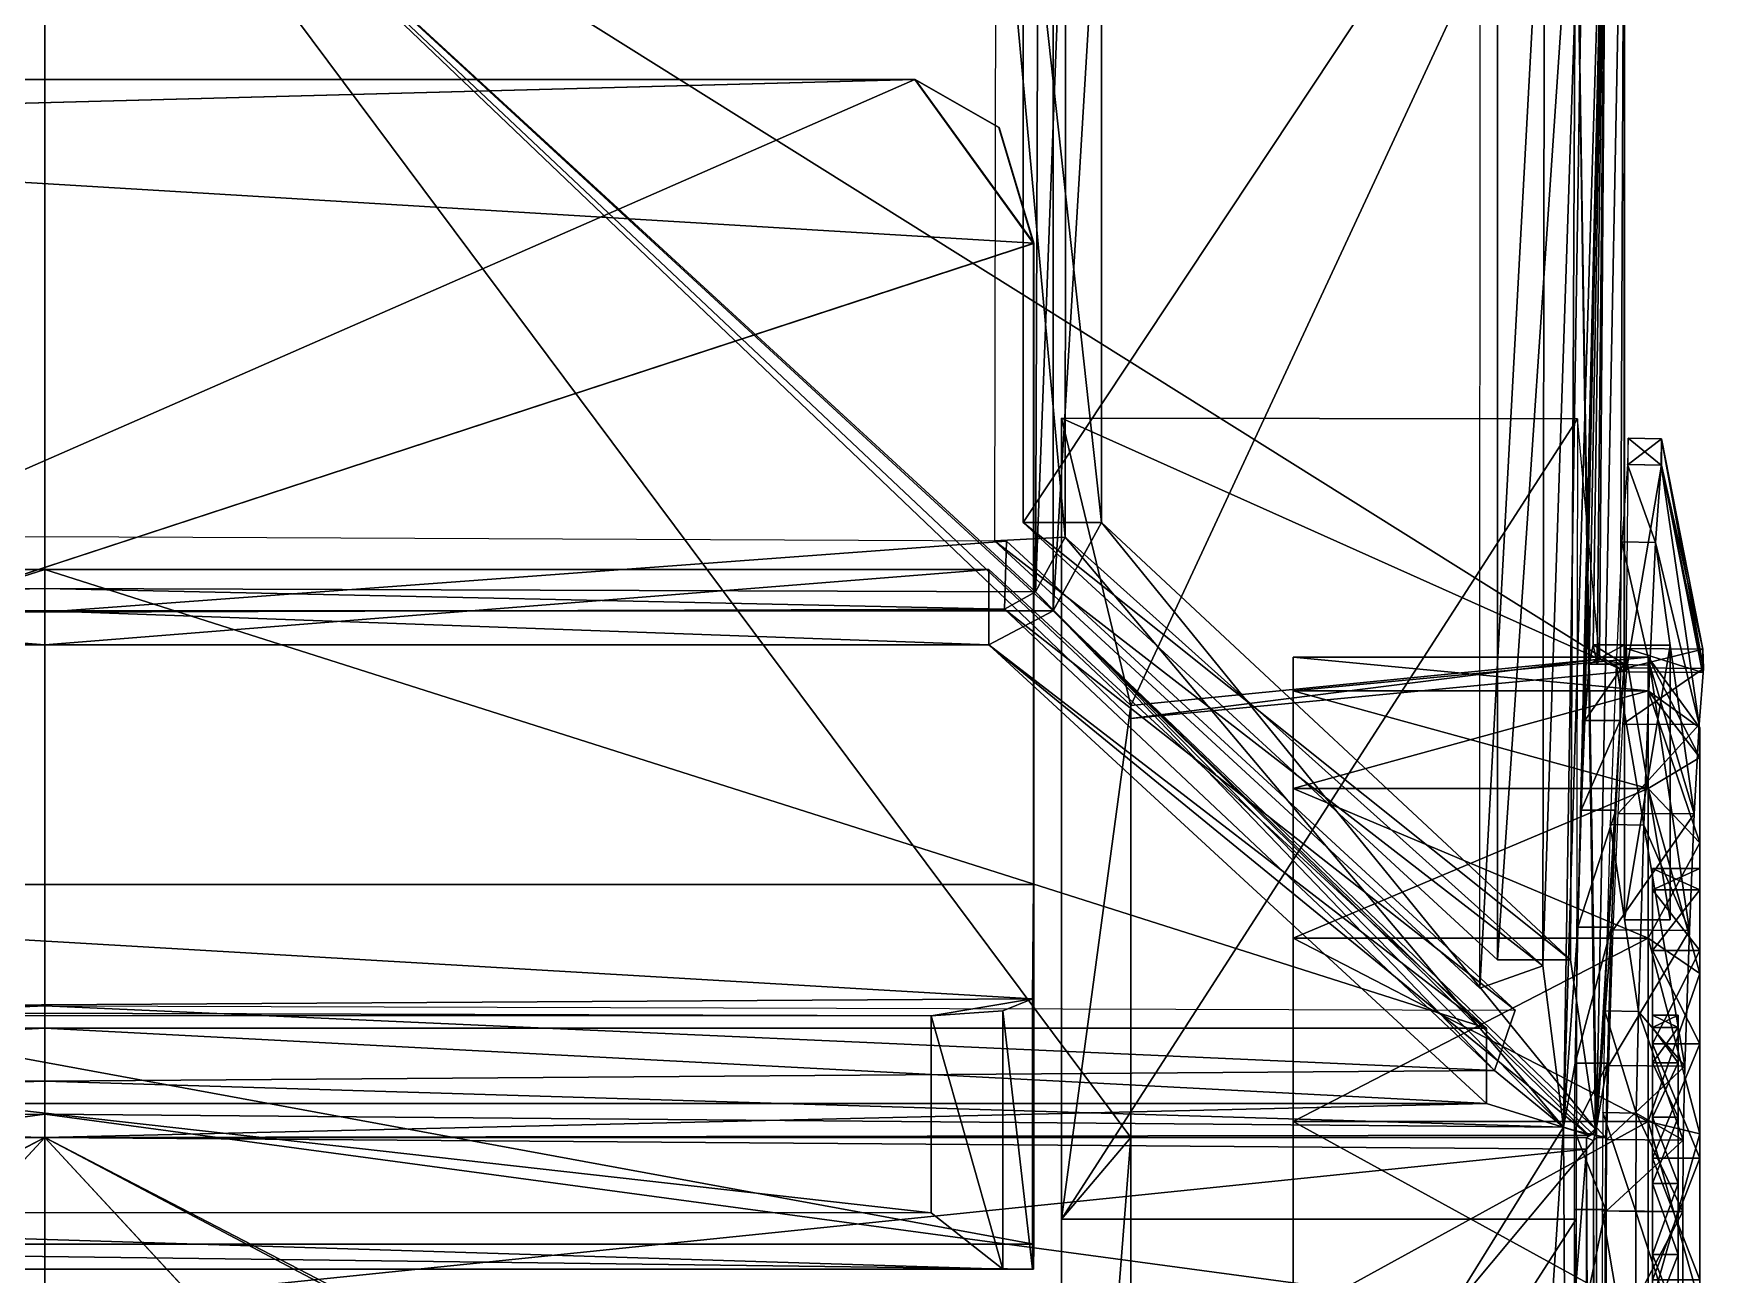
# Model space of a CAD drawing. Extents: x -2.47 to 2.47, y -4.22 to 4.99.
# Drawn here: x -0.014 to 2.1, y -2.016 to -0.445 of the extents above; entities that cross this region are included whole.
import ezdxf

# ---------------------------------------------------------------- set-up
doc = ezdxf.new("R2010")
doc.units = 0

msp = doc.modelspace()

# ---------------------------------------------------------------- linework, layer by layer
for points in [[(-1.3748, -1.3124, 0.4116), (-2, 0, 0.4116), (0, 0, 0.4116)], [(0, 0, 0.4616), (-1.9775, 0.0002, 0.4562), (-1.9682, -1.2436, 0.4495)], [(0, 0, 0.4616), (-1.9682, -1.2436, 0.4495), (-1.3748, -1.296, 0.4511)], [(0, 0, 0.4116), (0, -1.8428, 0.4116), (-1.3748, -1.8428, 0.4116)], [(0, 0, 0.4116), (-1.3748, -1.8428, 0.4116), (-1.3748, -1.3124, 0.4116)], [(-1.3748, -1.8427, 0.4511), (0, -1.8428, 0.4616), (0, 0, 0.4616)], [(-1.3748, -1.296, 0.4511), (-1.3748, -1.8427, 0.4511), (0, 0, 0.4616)], [(-1.2764, -1.1761, 3.7167), (0, -1.1761, 3.7167), (0, 0, 3.7167)], [(-1.2764, -1.1761, 3.7167), (0, 0, 3.7167), (-1.2764, 0, 3.7167)], [(-1.2544, -1.1524, 3.6786), (-1.2585, 0, 3.6701), (0, 0, 3.6667)], [(-1.2544, -1.1524, 3.6786), (0, 0, 3.6667), (0, -1.1479, 3.6755)], [(1.3748, -1.296, 0.4511), (1.9775, 0.0002, 0.4562), (0, 0, 0.4616)], [(0, 0, 3.7167), (0, -1.1761, 3.7167), (0, -1.1479, 3.6755)], [(0, 0, 3.7167), (0, -1.1479, 3.6755), (0, 0, 3.6667)], [(0, -1.8428, 0.4116), (0, 0, 0.4116), (0, 0, 0.4616)], [(0, -1.8428, 0.4116), (0, 0, 0.4616), (0, -1.8428, 0.4616)], [(1.3748, -1.8428, 0.4116), (0, -1.8428, 0.4116), (0, 0, 0.4116)], [(0, 0, 0.4116), (2, 0, 0.4116), (2, -1.253, 0.4116)], [(1.3748, -1.3124, 0.4116), (1.3748, -1.8428, 0.4116), (0, 0, 0.4116)], [(0, 0, 0.4116), (2, -1.253, 0.4116), (1.3748, -1.3124, 0.4116)], [(1.2764, -1.1761, 3.7167), (1.2764, 0, 3.7167), (0, 0, 3.7167)], [(1.2764, -1.1761, 3.7167), (0, 0, 3.7167), (0, -1.1761, 3.7167)], [(0, 0, 0.4616), (0, -1.8428, 0.4616), (1.3748, -1.8427, 0.4511)], [(0, 0, 0.4616), (1.3748, -1.8427, 0.4511), (1.3748, -1.296, 0.4511)], [(1.2544, -1.1524, 3.6786), (0, -1.1479, 3.6755), (0, 0, 3.6667)], [(1.2544, -1.1524, 3.6786), (0, 0, 3.6667), (1.2585, 0, 3.6701)], [(1.2544, -1.1524, 3.6786), (1.2585, 0, 3.6701), (1.2925, -0.1377, 3.5681)], [(1.2764, -1.1761, 3.7167), (1.338, -0.1584, 3.5708), (1.2764, 0, 3.7167)], [(1.3748, -1.296, 0.4511), (1.9682, -1.2373, 0.4495), (1.9775, 0.0002, 0.4562)], [(1.9508, 0.0004, 1.9915), (1.9227, -1.8297, 1.9758), (1.8964, -1.6256, 2.1204)], [(1.9508, 0.0004, 1.9915), (1.8964, -1.6256, 2.1204), (1.8988, -0.1476, 2.1179)], [(1.9227, -1.8297, 1.9758), (1.9508, 0.0004, 1.9915), (1.9775, 0.0002, 0.4562)], [(1.9408, -1.5766, 1.3807), (1.9227, -1.8297, 1.9758), (1.9775, 0.0002, 0.4562)], [(1.9645, -1.8304, 2.0004), (2, 0, 2.0004), (1.9385, -0.1584, 2.1463)], [(1.9775, 0.0002, 0.4562), (1.945, -1.4287, 1.2672), (1.9408, -1.5766, 1.3807)], [(1.9775, 0.0002, 0.4562), (1.9498, -1.3151, 1.1192), (1.945, -1.4287, 1.2672)], [(1.9775, 0.0002, 0.4562), (1.9551, -1.2438, 0.9469), (1.9498, -1.3151, 1.1192)], [(1.9775, 0.0002, 0.4562), (1.9603, -1.2194, 0.762), (1.9551, -1.2438, 0.9469)], [(1.9775, 0.0002, 0.4562), (1.9652, -1.2438, 0.5771), (1.9603, -1.2194, 0.762)], [(2, 0, 0.4116), (2, 0, 2.0004), (1.9645, -1.8304, 2.0004)], [(1.9645, -1.8304, 2.0004), (1.9943, -1.3151, 1.1192), (2, 0, 0.4116)], [(1.9775, 0.0002, 0.4562), (1.9682, -1.2373, 0.4495), (1.9652, -1.2438, 0.5771)], [(1.9943, -1.3151, 1.1192), (1.9996, -1.2438, 0.9469), (2, 0, 0.4116)], [(1.9996, -1.2438, 0.9469), (2, -1.2194, 0.762), (2, 0, 0.4116)], [(2, -1.2438, 0.5771), (2, -1.253, 0.4116), (2, 0, 0.4116)], [(2, -1.2194, 0.762), (2, -1.2438, 0.5771), (2, 0, 0.4116)], [(1.2919, -1.0831, 3.577), (1.2041, -0.1304, 3.5938), (1.2025, -1.0875, 3.5967)], [(1.2919, -1.0831, 3.577), (1.2925, -0.1377, 3.5681), (1.2041, -0.1304, 3.5938)], [(1.2544, -1.1524, 3.6786), (1.2925, -0.1377, 3.5681), (1.2919, -1.0831, 3.577)], [(1.8988, -0.1476, 2.1179), (1.8168, -1.6539, 2.1197), (1.8171, -0.1283, 2.113)], [(1.8988, -0.1476, 2.1179), (1.8964, -1.6256, 2.1204), (1.8168, -1.6539, 2.1197)], [(1.338, -1.0646, 3.5708), (1.2386, -1.0646, 3.5708), (1.2386, -0.1584, 3.5708)], [(1.338, -1.0646, 3.5708), (1.2386, -0.1584, 3.5708), (1.338, -0.1584, 3.5708)], [(1.8392, -0.1584, 2.1463), (1.2386, -0.1584, 3.5708), (1.2386, -1.0646, 3.5708)], [(1.8392, -0.1584, 2.1463), (1.2386, -1.0646, 3.5708), (1.8392, -1.618, 2.1463)], [(1.2764, -1.1761, 3.7167), (1.338, -1.0646, 3.5708), (1.338, -0.1584, 3.5708)], [(1.9385, -0.1584, 2.1463), (1.8392, -0.1584, 2.1463), (1.8392, -1.618, 2.1463)], [(1.9385, -0.1584, 2.1463), (1.8392, -1.618, 2.1463), (1.9315, -1.618, 2.1463)], [(1.9385, -0.1584, 2.1463), (1.9315, -1.618, 2.1463), (1.9631, -1.8325, 2.0071)], [(1.9385, -0.1584, 2.1463), (1.9631, -1.8325, 2.0071), (1.9645, -1.8304, 2.0004)], [(-1.2255, -1.5226, 0.9212), (1.2516, -0.7111, 0.9014), (1.1016, -0.5038, 0.8946)], [(1.1016, -0.5038, 0.8946), (-1.1816, -0.5645, 0.8916), (-1.2255, -1.5226, 0.9212)], [(1.1016, -0.5038, 0.8946), (-1.0756, -0.5038, 0.89), (-1.1816, -0.5645, 0.8916)], [(-1.1812, -0.5645, 0.5267), (-1.0752, -0.5038, 0.527), (1.102, -0.5038, 0.5316)], [(-1.1812, -0.5645, 0.5267), (1.102, -0.5038, 0.5316), (1.252, -0.711, 0.5319)], [(1.102, -0.5038, 0.5316), (-1.0752, -0.5038, 0.527), (-1.0756, -0.5038, 0.89)], [(1.102, -0.5038, 0.5316), (-1.0756, -0.5038, 0.89), (1.1016, -0.5038, 0.8946)], [(1.2516, -0.7111, 0.9014), (1.2077, -0.5645, 0.8967), (1.1016, -0.5038, 0.8946)], [(1.102, -0.5038, 0.5316), (1.1016, -0.5038, 0.8946), (1.2077, -0.5645, 0.8967)], [(1.102, -0.5038, 0.5316), (1.2081, -0.5645, 0.5318), (1.252, -0.711, 0.5319)], [(1.102, -0.5038, 0.5316), (1.2077, -0.5645, 0.8967), (1.2081, -0.5645, 0.5318)], [(1.252, -0.711, 0.5319), (-1.2251, -1.5226, 0.5266), (-1.1812, -0.5645, 0.5267)], [(1.2081, -0.5645, 0.5318), (1.2077, -0.5645, 0.8967), (1.2516, -0.7111, 0.9014)], [(1.2081, -0.5645, 0.5318), (1.2516, -0.7111, 0.9014), (1.252, -0.711, 0.5319)], [(-1.2255, -1.5226, 0.9212), (1.2516, -1.5227, 0.9266), (1.2516, -0.7111, 0.9014)], [(1.252, -0.711, 0.5319), (1.252, -1.5227, 0.5319), (-1.2251, -1.5226, 0.5266)], [(1.252, -1.5227, 0.5319), (1.252, -0.711, 0.5319), (1.2516, -0.7111, 0.9014)], [(1.252, -1.5227, 0.5319), (1.2516, -0.7111, 0.9014), (1.2516, -1.5227, 0.9266)], [(1.3748, -1.296, 0.4511), (1.2871, -0.9322, 1.5062), (1.2871, -1.9462, 1.5025)], [(1.9682, -1.2373, 0.4495), (1.9403, -0.9332, 1.5036), (1.2871, -0.9322, 1.5062)], [(1.9682, -1.2373, 0.4495), (1.2871, -0.9322, 1.5062), (1.3748, -1.296, 0.4511)], [(1.9403, -0.9332, 1.5036), (1.2871, -1.9462, 1.5025), (1.2871, -0.9322, 1.5062)], [(1.9403, -0.9332, 1.5036), (1.9389, -1.9461, 1.4995), (1.2871, -1.9462, 1.5025)], [(2.0044, -0.9579, 0.7499), (2.0038, -0.9912, 0.9997), (2.0463, -0.992, 1.0018)], [(2.0044, -0.9579, 0.7499), (2.0463, -0.992, 1.0018), (2.0469, -0.9587, 0.7519)], [(2.0044, -0.9912, 0.4178), (2.0044, -0.9579, 0.7499), (2.0469, -0.9587, 0.7519)], [(2.0044, -0.9912, 0.4178), (2.0469, -0.9587, 0.7519), (2.0469, -0.992, 0.4178)], [(2.1001, -1.2492, 0.9337), (2.0469, -0.9587, 0.7519), (2.0463, -0.992, 1.0018)], [(2.1001, -1.2492, 0.9337), (2.0992, -1.2249, 0.7519), (2.0469, -0.9587, 0.7519)], [(2.0992, -1.2249, 0.7519), (2.0469, -0.992, 0.4178), (2.0469, -0.9587, 0.7519)], [(2.0038, -0.9912, 0.9997), (1.9967, -1.0889, 1.2325), (2.0392, -1.0897, 1.2345)], [(2.002, -1.2536, 0.4178), (2.0044, -0.9912, 0.4178), (2.0469, -0.992, 0.4178)], [(2.002, -1.2536, 0.4178), (2.0469, -0.992, 0.4178), (2.0986, -1.2544, 0.4178)], [(2.0038, -0.9912, 0.9997), (2.0392, -1.0897, 1.2345), (2.0463, -0.992, 1.0018)], [(2.0944, -1.3203, 1.1032), (2.0463, -0.992, 1.0018), (2.0392, -1.0897, 1.2345)], [(2.0944, -1.3203, 1.1032), (2.1001, -1.2492, 0.9337), (2.0463, -0.992, 1.0018)], [(2.0992, -1.2249, 0.7519), (2.0986, -1.2544, 0.4178), (2.0469, -0.992, 0.4178)], [(1.9315, -1.618, 2.1463), (1.8392, -1.618, 2.1463), (1.2386, -1.0646, 3.5708)], [(1.9315, -1.618, 2.1463), (1.2386, -1.0646, 3.5708), (1.338, -1.0646, 3.5708)], [(1.9631, -1.8325, 2.0071), (1.338, -1.0646, 3.5708), (1.2764, -1.1761, 3.7167)], [(1.9631, -1.8325, 2.0071), (1.9315, -1.618, 2.1463), (1.338, -1.0646, 3.5708)], [(0, -1.1779, 3.6339), (0, -1.0827, 3.6335), (-1.2177, -1.088, 3.6319)], [(0, -1.1779, 3.6339), (-1.2177, -1.088, 3.6319), (-1.2149, -1.174, 3.614)], [(0, -1.2193, 3.6057), (0, -1.124, 3.6053), (0, -1.0827, 3.6335)], [(0, -1.2193, 3.6057), (0, -1.0827, 3.6335), (0, -1.1779, 3.6339)], [(0, -1.1779, 3.6339), (1.2177, -1.088, 3.6319), (0, -1.0827, 3.6335)], [(0, -1.1779, 3.6339), (1.2149, -1.174, 3.614), (1.2177, -1.088, 3.6319)], [(1.8964, -1.6256, 2.1204), (1.2919, -1.0831, 3.577), (1.2025, -1.0875, 3.5967)], [(1.8964, -1.6256, 2.1204), (1.2025, -1.0875, 3.5967), (1.8168, -1.6539, 2.1197)], [(1.2149, -1.174, 3.614), (1.8614, -1.6816, 2.0851), (1.2177, -1.088, 3.6319)], [(1.9227, -1.8297, 1.9758), (1.2544, -1.1524, 3.6786), (1.2919, -1.0831, 3.577)], [(1.9227, -1.8297, 1.9758), (1.2919, -1.0831, 3.577), (1.8964, -1.6256, 2.1204)], [(1.9967, -1.0889, 1.2325), (1.9892, -1.2443, 1.4324), (2.0318, -1.2451, 1.4344)], [(1.9967, -1.0889, 1.2325), (2.0318, -1.2451, 1.4344), (2.0392, -1.0897, 1.2345)], [(2.0883, -1.4334, 1.2487), (2.0392, -1.0897, 1.2345), (2.0318, -1.2451, 1.4344)], [(2.0883, -1.4334, 1.2487), (2.0944, -1.3203, 1.1032), (2.0392, -1.0897, 1.2345)], [(-1.8252, -1.7045, 2.111), (0, -1.7045, 2.111), (0, -1.124, 3.6053)], [(-1.8252, -1.7045, 2.111), (0, -1.124, 3.6053), (-1.1953, -1.124, 3.6053)], [(0, -1.2193, 3.6057), (-1.1953, -1.2193, 3.6057), (-1.1953, -1.124, 3.6053)], [(0, -1.2193, 3.6057), (-1.1953, -1.124, 3.6053), (0, -1.124, 3.6053)], [(0, -1.2193, 3.6057), (0, -1.124, 3.6053), (1.1953, -1.124, 3.6053)], [(0, -1.2193, 3.6057), (1.1953, -1.124, 3.6053), (1.1953, -1.2193, 3.6057)], [(1.8252, -1.7045, 2.111), (1.1953, -1.124, 3.6053), (0, -1.124, 3.6053)], [(1.8252, -1.7045, 2.111), (0, -1.124, 3.6053), (0, -1.7045, 2.111)], [(1.1953, -1.2193, 3.6057), (1.1953, -1.124, 3.6053), (1.8252, -1.7045, 2.111)], [(-1.2149, -1.174, 3.614), (-1.2544, -1.1524, 3.6786), (0, -1.1479, 3.6755)], [(-1.2149, -1.174, 3.614), (0, -1.1479, 3.6755), (0, -1.1779, 3.6339)], [(0, -1.1761, 3.7167), (0, -1.1779, 3.6339), (0, -1.1479, 3.6755)], [(1.2149, -1.174, 3.614), (0, -1.1779, 3.6339), (0, -1.1479, 3.6755)], [(1.2149, -1.174, 3.614), (0, -1.1479, 3.6755), (1.2544, -1.1524, 3.6786)], [(1.8352, -1.7581, 2.0856), (1.2149, -1.174, 3.614), (1.2544, -1.1524, 3.6786)], [(1.8352, -1.7581, 2.0856), (1.2544, -1.1524, 3.6786), (1.9227, -1.8297, 1.9758)], [(-1.1953, -1.2193, 3.6057), (0, -1.1761, 3.7167), (-1.2764, -1.1761, 3.7167)], [(-1.1953, -1.2193, 3.6057), (0, -1.2193, 3.6057), (0, -1.1761, 3.7167)], [(0, -1.1761, 3.7167), (0, -1.2193, 3.6057), (0, -1.1779, 3.6339)], [(1.1953, -1.2193, 3.6057), (1.2764, -1.1761, 3.7167), (0, -1.1761, 3.7167)], [(1.1953, -1.2193, 3.6057), (0, -1.1761, 3.7167), (0, -1.2193, 3.6057)], [(1.9548, -1.8399, 2.0079), (1.2764, -1.1761, 3.7167), (1.1953, -1.2193, 3.6057)], [(1.2149, -1.174, 3.614), (1.8352, -1.7581, 2.0856), (1.8614, -1.6816, 2.0851)], [(1.2764, -1.1761, 3.7167), (1.9599, -1.8386, 2.0112), (1.9631, -1.8325, 2.0071)], [(1.9548, -1.8399, 2.0079), (1.9599, -1.8386, 2.0112), (1.2764, -1.1761, 3.7167)], [(1.1953, -1.2193, 3.6057), (1.8252, -1.7045, 2.111), (1.8252, -1.7997, 2.1114)], [(1.1953, -1.2193, 3.6057), (1.8252, -1.7997, 2.1114), (1.9548, -1.8399, 2.0079)], [(1.9551, -1.2438, 0.9469), (1.9603, -1.2194, 0.762), (2, -1.2194, 0.762)], [(1.9551, -1.2438, 0.9469), (2, -1.2194, 0.762), (1.9996, -1.2438, 0.9469)], [(1.9603, -1.2194, 0.762), (1.9652, -1.2438, 0.5771), (2, -1.2438, 0.5771)], [(1.9603, -1.2194, 0.762), (2, -1.2438, 0.5771), (2, -1.2194, 0.762)], [(2, -1.2197, 1.8455), (2, -1.2197, 1.7103), (2, -1.5672, 1.7103)], [(2, -1.2197, 1.8455), (2, -1.5672, 1.7103), (2, -1.5672, 1.8455)], [(2, -1.5672, 1.8455), (2.0579, -1.5672, 1.8455), (2.0579, -1.2197, 1.8455)], [(2, -1.5672, 1.8455), (2.0579, -1.2197, 1.8455), (2, -1.2197, 1.8455)], [(2, -1.2197, 1.8455), (2.0579, -1.2197, 1.8455), (2.0579, -1.2197, 1.7103)], [(2, -1.2197, 1.8455), (2.0579, -1.2197, 1.7103), (2, -1.2197, 1.7103)], [(2, -1.2197, 1.7103), (2.0579, -1.2197, 1.7103), (2.0579, -1.5672, 1.7103)], [(2, -1.2197, 1.7103), (2.0579, -1.5672, 1.7103), (2, -1.5672, 1.7103)], [(2.0026, -1.2241, 0.7499), (2.002, -1.2536, 0.4178), (2.0986, -1.2544, 0.4178)], [(2.0035, -1.2484, 0.9317), (2.0026, -1.2241, 0.7499), (2.0992, -1.2249, 0.7519)], [(2.0026, -1.2241, 0.7499), (2.0986, -1.2544, 0.4178), (2.0992, -1.2249, 0.7519)], [(2.0035, -1.2484, 0.9317), (2.0992, -1.2249, 0.7519), (2.1001, -1.2492, 0.9337)], [(2.0579, -1.2197, 1.8455), (2.0579, -1.5672, 1.8455), (2.0579, -1.5672, 1.7103)], [(2.0579, -1.2197, 1.8455), (2.0579, -1.5672, 1.7103), (2.0579, -1.2197, 1.7103)], [(1.9682, -1.2373, 0.4495), (1.3748, -1.296, 0.4511), (1.3748, -1.3124, 0.4116)], [(1.9682, -1.2373, 0.4495), (1.3748, -1.3124, 0.4116), (2, -1.253, 0.4116)], [(1.5803, -1.2776, 0.9355), (1.5803, -1.2347, 0.6922), (1.5803, -1.2776, 0.4489)], [(1.5803, -1.2776, 0.9355), (2.0298, -1.2776, 0.9355), (2.0298, -1.2347, 0.6922)], [(1.5803, -1.2776, 0.9355), (2.0298, -1.2347, 0.6922), (1.5803, -1.2347, 0.6922)], [(1.5803, -1.2347, 0.6922), (2.0298, -1.2347, 0.6922), (2.0298, -1.2776, 0.4489)], [(1.5803, -1.2347, 0.6922), (2.0298, -1.2776, 0.4489), (1.5803, -1.2776, 0.4489)], [(1.9498, -1.3151, 1.1192), (1.9551, -1.2438, 0.9469), (1.9996, -1.2438, 0.9469)], [(1.9498, -1.3151, 1.1192), (1.9996, -1.2438, 0.9469), (1.9943, -1.3151, 1.1192)], [(2, -1.2438, 0.5771), (1.9652, -1.2438, 0.5771), (1.9682, -1.2373, 0.4495)], [(2, -1.253, 0.4116), (2, -1.2438, 0.5771), (1.9682, -1.2373, 0.4495)], [(1.9892, -1.2443, 1.4324), (1.9819, -1.4468, 1.5858), (2.0244, -1.4476, 1.5878)], [(1.9892, -1.2443, 1.4324), (2.0244, -1.4476, 1.5878), (2.0318, -1.2451, 1.4344)], [(2.0822, -1.5808, 1.3603), (2.0318, -1.2451, 1.4344), (2.0244, -1.4476, 1.5878)], [(2.0298, -1.2776, 0.9355), (2.0953, -1.3244, 0.6922), (2.0298, -1.2347, 0.6922)], [(2.0298, -1.2347, 0.6922), (2.0953, -1.3244, 0.6922), (2.0953, -1.3619, 0.4796)], [(2.0298, -1.2347, 0.6922), (2.0953, -1.3619, 0.4796), (2.0298, -1.2776, 0.4489)], [(2.0822, -1.5808, 1.3603), (2.0883, -1.4334, 1.2487), (2.0318, -1.2451, 1.4344)], [(1.9978, -1.3195, 1.1011), (2.0035, -1.2484, 0.9317), (2.1001, -1.2492, 0.9337)], [(1.9978, -1.3195, 1.1011), (2.1001, -1.2492, 0.9337), (2.0944, -1.3203, 1.1032)], [(1.5803, -1.5904, 1.3083), (1.5803, -1.4011, 1.1495), (1.5803, -1.2776, 0.9355)], [(1.5803, -1.2776, 0.4489), (1.5803, -1.4011, 0.235), (1.5803, -1.5904, 0.0762)], [(1.5803, -2.0695, 1.3927), (1.5803, -1.5904, 1.3083), (1.5803, -1.2776, 0.9355)], [(1.5803, -1.2776, 0.9355), (1.5803, -1.2776, 0.4489), (1.5803, -1.5904, 0.0762)], [(1.5803, -2.0695, 1.3927), (1.5803, -1.2776, 0.9355), (1.5803, -1.5904, 0.0762)], [(1.5803, -1.4011, 1.1495), (2.0298, -1.4011, 1.1495), (2.0298, -1.2776, 0.9355)], [(1.5803, -1.4011, 1.1495), (2.0298, -1.2776, 0.9355), (1.5803, -1.2776, 0.9355)], [(1.5803, -1.2776, 0.4489), (2.0298, -1.2776, 0.4489), (2.0298, -1.4011, 0.235)], [(1.5803, -1.2776, 0.4489), (2.0298, -1.4011, 0.235), (1.5803, -1.4011, 0.235)], [(2.0298, -1.2776, 0.4489), (2.0953, -1.3619, 0.4796), (2.0953, -1.4698, 0.2926)], [(2.0298, -1.2776, 0.4489), (2.0953, -1.4698, 0.2926), (2.0298, -1.4011, 0.235)], [(2.0298, -1.4011, 1.1495), (2.0953, -1.3619, 0.9048), (2.0298, -1.2776, 0.9355)], [(2.0298, -1.2776, 0.9355), (2.0953, -1.3619, 0.9048), (2.0953, -1.3244, 0.6922)], [(1.3748, -1.296, 0.4511), (1.2871, -1.9462, 1.5025), (1.3748, -1.8427, 0.4511)], [(1.3748, -1.3124, 0.4116), (1.3748, -1.296, 0.4511), (1.3748, -1.8427, 0.4511)], [(1.3748, -1.8428, 0.4116), (1.3748, -1.3124, 0.4116), (1.3748, -1.8427, 0.4511)], [(1.945, -1.4287, 1.2672), (1.9498, -1.3151, 1.1192), (1.9943, -1.3151, 1.1192)], [(1.945, -1.4287, 1.2672), (1.9943, -1.3151, 1.1192), (1.9888, -1.4287, 1.2672)], [(1.9645, -1.8304, 2.0004), (1.9888, -1.4287, 1.2672), (1.9943, -1.3151, 1.1192)], [(1.9917, -1.4326, 1.2466), (1.9978, -1.3195, 1.1011), (2.0944, -1.3203, 1.1032)], [(1.9917, -1.4326, 1.2466), (2.0944, -1.3203, 1.1032), (2.0883, -1.4334, 1.2487)], [(2.0953, -1.3619, 0.9048), (2.0953, -1.5026, 0.6922), (2.0953, -1.3244, 0.6922)], [(2.0953, -1.3244, 0.6922), (2.0953, -1.5026, 0.6922), (2.0953, -1.5293, 0.5406)], [(2.0953, -1.3244, 0.6922), (2.0953, -1.5293, 0.5406), (2.0953, -1.3619, 0.4796)], [(2.0298, -1.4011, 1.1495), (2.0953, -1.4698, 1.0918), (2.0953, -1.3619, 0.9048)], [(2.0953, -1.4698, 1.0918), (2.0953, -1.5293, 0.8439), (2.0953, -1.3619, 0.9048)], [(2.0953, -1.3619, 0.9048), (2.0953, -1.5293, 0.8439), (2.0953, -1.5026, 0.6922)], [(2.0953, -1.3619, 0.4796), (2.0953, -1.5293, 0.5406), (2.0953, -1.6063, 0.4072)], [(2.0953, -1.3619, 0.4796), (2.0953, -1.6063, 0.4072), (2.0953, -1.4698, 0.2926)], [(1.5803, -1.5904, 1.3083), (2.0298, -1.5904, 1.3083), (2.0298, -1.4011, 1.1495)], [(1.5803, -1.5904, 1.3083), (2.0298, -1.4011, 1.1495), (1.5803, -1.4011, 1.1495)], [(1.5803, -1.4011, 0.235), (2.0298, -1.4011, 0.235), (2.0298, -1.5904, 0.0762)], [(1.5803, -1.4011, 0.235), (2.0298, -1.5904, 0.0762), (1.5803, -1.5904, 0.0762)], [(2.0298, -1.4011, 0.235), (2.0953, -1.4698, 0.2926), (2.0953, -1.6352, 0.1539)], [(2.0298, -1.4011, 0.235), (2.0953, -1.6352, 0.1539), (2.0298, -1.5904, 0.0762)], [(2.0298, -1.5904, 1.3083), (2.0953, -1.4698, 1.0918), (2.0298, -1.4011, 1.1495)], [(1.9408, -1.5766, 1.3807), (1.945, -1.4287, 1.2672), (1.9888, -1.4287, 1.2672)], [(1.9408, -1.5766, 1.3807), (1.9888, -1.4287, 1.2672), (1.9834, -1.5766, 1.3807)], [(1.9645, -1.8304, 2.0004), (1.9834, -1.5766, 1.3807), (1.9888, -1.4287, 1.2672)], [(1.9856, -1.58, 1.3582), (1.9917, -1.4326, 1.2466), (2.0883, -1.4334, 1.2487)], [(1.9856, -1.58, 1.3582), (2.0883, -1.4334, 1.2487), (2.0822, -1.5808, 1.3603)], [(1.9819, -1.4468, 1.5858), (1.9752, -1.6826, 1.6822), (2.0177, -1.6834, 1.6843)], [(1.9819, -1.4468, 1.5858), (2.0177, -1.6834, 1.6843), (2.0244, -1.4476, 1.5878)], [(2.0765, -1.7524, 1.4304), (2.0244, -1.4476, 1.5878), (2.0177, -1.6834, 1.6843)], [(2.0765, -1.7524, 1.4304), (2.0822, -1.5808, 1.3603), (2.0244, -1.4476, 1.5878)], [(2.0298, -1.5904, 1.3083), (2.0953, -1.6352, 1.2306), (2.0953, -1.4698, 1.0918)], [(2.0953, -1.6352, 1.2306), (2.0953, -1.6063, 0.9773), (2.0953, -1.4698, 1.0918)], [(2.0953, -1.4698, 1.0918), (2.0953, -1.6063, 0.9773), (2.0953, -1.5293, 0.8439)], [(2.0953, -1.4698, 0.2926), (2.0953, -1.6063, 0.4072), (2.0953, -1.7243, 0.3082)], [(2.0953, -1.4698, 0.2926), (2.0953, -1.7243, 0.3082), (2.0953, -1.6352, 0.1539)], [(2.0953, -1.5293, 0.8439), (2.0352, -1.5293, 0.8439), (2.0352, -1.5026, 0.6922)], [(2.0953, -1.5293, 0.8439), (2.0352, -1.5026, 0.6922), (2.0953, -1.5026, 0.6922)], [(2.0953, -1.5026, 0.6922), (2.0352, -1.5026, 0.6922), (2.0352, -1.5293, 0.5406)], [(2.0953, -1.5026, 0.6922), (2.0352, -1.5293, 0.5406), (2.0953, -1.5293, 0.5406)], [(2.0352, -1.5293, 0.8439), (2.0352, -1.6881, 0.6922), (2.0352, -1.5026, 0.6922)], [(2.0352, -1.5026, 0.6922), (2.0352, -1.6881, 0.6922), (2.0352, -1.7037, 0.604)], [(2.0352, -1.5026, 0.6922), (2.0352, -1.7037, 0.604), (2.0352, -1.5293, 0.5406)], [(1.2506, -1.6672, 1.8239), (1.2516, -1.5227, 0.9266), (-1.2255, -1.5226, 0.9212)], [(1.2506, -1.6672, 1.8239), (-1.2255, -1.5226, 0.9212), (-1.1891, -1.6823, 1.9439)], [(1.252, -1.978, 0.5319), (-1.225, -1.9779, 0.5266), (-1.2251, -1.5226, 0.5266)], [(1.252, -1.978, 0.5319), (-1.2251, -1.5226, 0.5266), (1.252, -1.5227, 0.5319)], [(1.2516, -2.0097, 0.8957), (1.2516, -1.5227, 0.9266), (1.2506, -1.6672, 1.8239)], [(1.252, -1.978, 0.5319), (1.252, -1.5227, 0.5319), (1.2516, -1.5227, 0.9266)], [(1.252, -1.978, 0.5319), (1.2516, -1.5227, 0.9266), (1.2516, -2.0097, 0.8957)], [(2.0953, -1.6063, 0.9773), (2.0352, -1.6063, 0.9773), (2.0352, -1.5293, 0.8439)], [(2.0953, -1.6063, 0.9773), (2.0352, -1.5293, 0.8439), (2.0953, -1.5293, 0.8439)], [(2.0953, -1.5293, 0.5406), (2.0352, -1.5293, 0.5406), (2.0352, -1.6063, 0.4072)], [(2.0953, -1.5293, 0.5406), (2.0352, -1.6063, 0.4072), (2.0953, -1.6063, 0.4072)], [(2.0352, -1.6063, 0.9773), (2.0352, -1.7037, 0.7804), (2.0352, -1.5293, 0.8439)], [(2.0352, -1.5293, 0.8439), (2.0352, -1.7037, 0.7804), (2.0352, -1.6881, 0.6922)], [(2.0352, -1.5293, 0.5406), (2.0352, -1.7037, 0.604), (2.0352, -1.7484, 0.5264)], [(2.0352, -1.5293, 0.5406), (2.0352, -1.7484, 0.5264), (2.0352, -1.6063, 0.4072)], [(1.9408, -1.5766, 1.3807), (1.9376, -1.7489, 1.4521), (1.9227, -1.8297, 1.9758)], [(1.9376, -1.7489, 1.4521), (1.9408, -1.5766, 1.3807), (1.9834, -1.5766, 1.3807)], [(1.9376, -1.7489, 1.4521), (1.9834, -1.5766, 1.3807), (1.9784, -1.7489, 1.4521)], [(1.9645, -1.8304, 2.0004), (1.9784, -1.7489, 1.4521), (1.9834, -1.5766, 1.3807)], [(1.9799, -1.7516, 1.4284), (1.9856, -1.58, 1.3582), (2.0822, -1.5808, 1.3603)], [(1.9799, -1.7516, 1.4284), (2.0822, -1.5808, 1.3603), (2.0765, -1.7524, 1.4304)], [(2, -1.5672, 1.7103), (2.0579, -1.5672, 1.7103), (2.0579, -1.5672, 1.8455)], [(2, -1.5672, 1.7103), (2.0579, -1.5672, 1.8455), (2, -1.5672, 1.8455)], [(1.5803, -2.0695, 1.3927), (1.5803, -1.8225, 1.3927), (1.5803, -1.5904, 1.3083)], [(1.5803, -1.5904, 0.0762), (1.5803, -1.8225, -0.0083), (1.5803, -2.0695, -0.0083)], [(1.5803, -1.5904, 0.0762), (1.5803, -2.0695, -0.0083), (1.5803, -2.4909, 0.235)], [(1.5803, -2.0695, 1.3927), (1.5803, -1.5904, 0.0762), (1.5803, -2.4909, 0.235)], [(1.5803, -1.5904, 0.0762), (2.0298, -1.5904, 0.0762), (2.0298, -1.8225, -0.0083)], [(1.5803, -1.5904, 0.0762), (2.0298, -1.8225, -0.0083), (1.5803, -1.8225, -0.0083)], [(1.5803, -1.8225, 1.3927), (2.0298, -1.8225, 1.3927), (2.0298, -1.5904, 1.3083)], [(1.5803, -1.8225, 1.3927), (2.0298, -1.5904, 1.3083), (1.5803, -1.5904, 1.3083)], [(2.0298, -1.5904, 0.0762), (2.0953, -1.6352, 0.1539), (2.0953, -1.8381, 0.08)], [(2.0298, -1.5904, 0.0762), (2.0953, -1.8381, 0.08), (2.0298, -1.8225, -0.0083)], [(2.0298, -1.8225, 1.3927), (2.0953, -1.6352, 1.2306), (2.0298, -1.5904, 1.3083)], [(2.0953, -1.7243, 1.0763), (2.0352, -1.7243, 1.0763), (2.0352, -1.6063, 0.9773)], [(2.0953, -1.7243, 1.0763), (2.0352, -1.6063, 0.9773), (2.0953, -1.6063, 0.9773)], [(2.0953, -1.6063, 0.4072), (2.0352, -1.6063, 0.4072), (2.0352, -1.7243, 0.3082)], [(2.0953, -1.6063, 0.4072), (2.0352, -1.7243, 0.3082), (2.0953, -1.7243, 0.3082)], [(2.0352, -1.7243, 1.0763), (2.0352, -1.7484, 0.858), (2.0352, -1.6063, 0.9773)], [(2.0352, -1.6063, 0.9773), (2.0352, -1.7484, 0.858), (2.0352, -1.7037, 0.7804)], [(2.0352, -1.6063, 0.4072), (2.0352, -1.7484, 0.5264), (2.0352, -1.8171, 0.4689)], [(2.0352, -1.6063, 0.4072), (2.0352, -1.8171, 0.4689), (2.0352, -1.7243, 0.3082)], [(2.0953, -1.6352, 1.2306), (2.0953, -1.7243, 1.0763), (2.0953, -1.6063, 0.9773)], [(2.0298, -1.8225, 1.3927), (2.0953, -1.8381, 1.3044), (2.0953, -1.6352, 1.2306)], [(2.0953, -1.8381, 1.3044), (2.0953, -1.7243, 1.0763), (2.0953, -1.6352, 1.2306)], [(2.0953, -1.6352, 0.1539), (2.0953, -1.7243, 0.3082), (2.0953, -1.869, 0.2555)], [(2.0953, -1.6352, 0.1539), (2.0953, -1.869, 0.2555), (2.0953, -1.8381, 0.08)], [(-1.1891, -1.6823, 1.9439), (1.1223, -1.6887, 2.0007), (1.2506, -1.6672, 1.8239)], [(1.1223, -1.6887, 2.0007), (1.2129, -1.6824, 1.949), (1.2506, -1.6672, 1.8239)], [(1.2506, -2.0097, 1.8239), (1.2506, -1.6672, 1.8239), (1.2129, -1.6824, 1.949)], [(1.2516, -2.0097, 0.8957), (1.2506, -1.6672, 1.8239), (1.2506, -2.0097, 1.8239)], [(-1.8352, -1.7581, 2.0856), (-1.8614, -1.6816, 2.0851), (0, -1.6763, 2.0697)], [(-1.8352, -1.7581, 2.0856), (0, -1.6763, 2.0697), (0, -1.7716, 2.0701)], [(-1.1891, -1.6823, 1.9439), (-1.0986, -1.6886, 1.9959), (1.1223, -1.6887, 2.0007)], [(1.1223, -1.9382, 1.8807), (1.1223, -1.6887, 2.0007), (-1.0986, -1.6886, 1.9959)], [(1.1223, -1.9382, 1.8807), (-1.0986, -1.6886, 1.9959), (-1.0986, -1.938, 1.876)], [(0, -1.7045, 2.111), (0, -1.7716, 2.0701), (0, -1.6763, 2.0697)], [(1.8352, -1.7581, 2.0856), (0, -1.7716, 2.0701), (0, -1.6763, 2.0697)], [(1.8352, -1.7581, 2.0856), (0, -1.6763, 2.0697), (1.8614, -1.6816, 2.0851)], [(1.2129, -2.0097, 1.813), (1.2129, -1.6824, 1.949), (1.1223, -1.6887, 2.0007)], [(1.2129, -2.0097, 1.813), (1.1223, -1.6887, 2.0007), (1.1223, -1.9382, 1.8807)], [(1.2506, -2.0097, 1.8239), (1.2129, -1.6824, 1.949), (1.2129, -2.0097, 1.813)], [(1.9752, -1.6826, 1.6822), (1.9723, -1.8111, 1.6989), (2.0149, -1.8119, 1.701)], [(1.9752, -1.6826, 1.6822), (2.0149, -1.8119, 1.701), (2.0177, -1.6834, 1.6843)], [(2.074, -1.8464, 1.4427), (2.0177, -1.6834, 1.6843), (2.0149, -1.8119, 1.701)], [(2.074, -1.8464, 1.4427), (2.0765, -1.7524, 1.4304), (2.0177, -1.6834, 1.6843)], [(2.0352, -1.7037, 0.7804), (2.068, -1.7037, 0.7804), (2.068, -1.6881, 0.6922)], [(2.0352, -1.7037, 0.7804), (2.068, -1.6881, 0.6922), (2.0352, -1.6881, 0.6922)], [(2.0352, -1.6881, 0.6922), (2.068, -1.6881, 0.6922), (2.068, -1.7037, 0.604)], [(2.0352, -1.6881, 0.6922), (2.068, -1.7037, 0.604), (2.0352, -1.7037, 0.604)], [(2.068, -1.7037, 0.604), (2.068, -1.6881, 0.6922), (2.068, -1.7037, 0.7804)], [(-1.8252, -1.7997, 2.1114), (0, -1.7997, 2.1114), (0, -1.7045, 2.111)], [(-1.8252, -1.7997, 2.1114), (0, -1.7045, 2.111), (-1.8252, -1.7045, 2.111)], [(0, -1.7045, 2.111), (0, -1.7997, 2.1114), (0, -1.7716, 2.0701)], [(1.8252, -1.7997, 2.1114), (1.8252, -1.7045, 2.111), (0, -1.7045, 2.111)], [(1.8252, -1.7997, 2.1114), (0, -1.7045, 2.111), (0, -1.7997, 2.1114)], [(2.0352, -1.7037, 0.604), (2.068, -1.7037, 0.604), (2.068, -1.7484, 0.5264)], [(2.0352, -1.7037, 0.604), (2.068, -1.7484, 0.5264), (2.0352, -1.7484, 0.5264)], [(2.0352, -1.7484, 0.858), (2.068, -1.7484, 0.858), (2.068, -1.7037, 0.7804)], [(2.0352, -1.7484, 0.858), (2.068, -1.7037, 0.7804), (2.0352, -1.7037, 0.7804)], [(2.068, -1.8171, 0.4689), (2.068, -1.7484, 0.5264), (2.068, -1.7037, 0.604)], [(2.068, -1.7037, 0.7804), (2.068, -1.7484, 0.858), (2.068, -1.8171, 0.9156)], [(2.068, -1.8171, 0.4689), (2.068, -1.7037, 0.604), (2.068, -1.7037, 0.7804)], [(2.068, -1.7037, 0.7804), (2.068, -1.8171, 0.9156), (2.068, -1.9908, 0.9462)], [(2.068, -2.1436, 0.5264), (2.068, -1.8171, 0.4689), (2.068, -1.7037, 0.7804)], [(2.068, -2.1436, 0.5264), (2.068, -1.7037, 0.7804), (2.068, -1.9908, 0.9462)], [(2.0953, -1.869, 1.1289), (2.0352, -1.869, 1.1289), (2.0352, -1.7243, 1.0763)], [(2.0953, -1.869, 1.1289), (2.0352, -1.7243, 1.0763), (2.0953, -1.7243, 1.0763)], [(2.0953, -1.7243, 0.3082), (2.0352, -1.7243, 0.3082), (2.0352, -1.869, 0.2555)], [(2.0953, -1.7243, 0.3082), (2.0352, -1.869, 0.2555), (2.0953, -1.869, 0.2555)], [(2.0352, -1.869, 1.1289), (2.0352, -1.8171, 0.9156), (2.0352, -1.7243, 1.0763)], [(2.0352, -1.7243, 1.0763), (2.0352, -1.8171, 0.9156), (2.0352, -1.7484, 0.858)], [(2.0352, -1.7243, 0.3082), (2.0352, -1.8171, 0.4689), (2.0352, -1.9012, 0.4382)], [(2.0352, -1.7243, 0.3082), (2.0352, -1.9012, 0.4382), (2.0352, -1.869, 0.2555)], [(2.0953, -1.8381, 1.3044), (2.0953, -1.869, 1.1289), (2.0953, -1.7243, 1.0763)], [(1.9376, -1.7489, 1.4521), (1.9367, -1.8341, 1.4633), (1.9227, -1.8297, 1.9758)], [(1.9367, -1.8341, 1.4633), (1.9376, -1.7489, 1.4521), (1.9784, -1.7489, 1.4521)], [(1.9367, -1.8341, 1.4633), (1.9784, -1.7489, 1.4521), (1.9763, -1.8428, 1.4645)], [(1.9645, -1.8304, 2.0004), (1.9763, -1.8428, 1.4645), (1.9784, -1.7489, 1.4521)], [(1.9774, -1.8456, 1.4406), (1.9799, -1.7516, 1.4284), (2.0765, -1.7524, 1.4304)], [(1.9774, -1.8456, 1.4406), (2.0765, -1.7524, 1.4304), (2.074, -1.8464, 1.4427)], [(2.0352, -1.7484, 0.5264), (2.068, -1.7484, 0.5264), (2.068, -1.8171, 0.4689)], [(2.0352, -1.7484, 0.5264), (2.068, -1.8171, 0.4689), (2.0352, -1.8171, 0.4689)], [(2.0352, -1.8171, 0.9156), (2.068, -1.8171, 0.9156), (2.068, -1.7484, 0.858)], [(2.0352, -1.8171, 0.9156), (2.068, -1.7484, 0.858), (2.0352, -1.7484, 0.858)], [(0, -1.7716, 2.0701), (-1.9227, -1.8297, 1.9758), (-1.8352, -1.7581, 2.0856)], [(0, -1.7716, 2.0701), (0, -1.8135, 1.9599), (-1.9227, -1.8297, 1.9758)], [(0, -1.7716, 2.0701), (1.8352, -1.7581, 2.0856), (1.9227, -1.8297, 1.9758)], [(0, -1.7997, 2.1114), (0, -1.8135, 1.9599), (0, -1.7716, 2.0701)], [(0, -1.7716, 2.0701), (1.9227, -1.8297, 1.9758), (0, -1.8135, 1.9599)], [(-1.8252, -1.7997, 2.1114), (-1.9518, -1.8428, 2.0004), (0, -1.8428, 2.0004)], [(-1.7836, -2.0543, 1.9395), (-1.9227, -1.8297, 1.9758), (0, -1.8135, 1.9599)], [(0, -1.8428, 2.0004), (0, -1.7997, 2.1114), (-1.8252, -1.7997, 2.1114)], [(-1.7836, -2.0543, 1.9395), (0, -1.8135, 1.9599), (0, -2.0556, 1.9394)], [(0, -1.7997, 2.1114), (0, -1.8428, 2.0004), (0, -1.8135, 1.9599)], [(1.8252, -1.7997, 2.1114), (0, -1.7997, 2.1114), (0, -1.8428, 2.0004)], [(0, -1.8428, 2.0004), (1.9548, -1.8399, 2.0079), (1.8252, -1.7997, 2.1114)], [(0, -1.8428, 2.0004), (0, -2.0556, 1.9394), (0, -1.8135, 1.9599)], [(1.7836, -2.0543, 1.9395), (0, -2.0556, 1.9394), (0, -1.8135, 1.9599)], [(1.7836, -2.0543, 1.9395), (0, -1.8135, 1.9599), (1.9227, -1.8297, 1.9758)], [(1.9723, -1.8111, 1.6989), (1.9717, -1.9356, 1.7151), (2.0143, -1.9364, 1.7171)], [(1.9723, -1.8111, 1.6989), (2.0143, -1.9364, 1.7171), (2.0149, -1.8119, 1.701)], [(2.0736, -1.9365, 1.4544), (2.0149, -1.8119, 1.701), (2.0143, -1.9364, 1.7171)], [(2.0736, -1.9365, 1.4544), (2.074, -1.8464, 1.4427), (2.0149, -1.8119, 1.701)], [(2.0352, -1.869, 1.1289), (2.0352, -1.9012, 0.9462), (2.0352, -1.8171, 0.9156)], [(2.0352, -1.8171, 0.4689), (2.068, -1.8171, 0.4689), (2.068, -1.9012, 0.4382)], [(2.0352, -1.8171, 0.4689), (2.068, -1.9012, 0.4382), (2.0352, -1.9012, 0.4382)], [(2.0352, -1.9012, 0.9462), (2.068, -1.9012, 0.9462), (2.068, -1.8171, 0.9156)], [(2.0352, -1.9012, 0.9462), (2.068, -1.8171, 0.9156), (2.0352, -1.8171, 0.9156)], [(2.068, -1.9908, 0.4382), (2.068, -1.9012, 0.4382), (2.068, -1.8171, 0.4689)], [(2.068, -1.8171, 0.9156), (2.068, -1.9012, 0.9462), (2.068, -1.9908, 0.9462)], [(2.068, -2.1436, 0.5264), (2.068, -1.9908, 0.4382), (2.068, -1.8171, 0.4689)], [(1.5803, -1.8225, -0.0083), (2.0298, -1.8225, -0.0083), (2.0298, -2.0695, -0.0083)], [(1.5803, -1.8225, -0.0083), (2.0298, -2.0695, -0.0083), (1.5803, -2.0695, -0.0083)], [(1.5803, -2.0695, 1.3927), (2.0298, -2.0695, 1.3927), (2.0298, -1.8225, 1.3927)], [(1.5803, -2.0695, 1.3927), (2.0298, -1.8225, 1.3927), (1.5803, -1.8225, 1.3927)], [(1.7834, -3.9629, 1.7561), (1.7836, -2.0543, 1.9395), (1.9227, -1.8297, 1.9758)], [(1.7834, -3.9629, 1.7561), (1.9227, -1.8297, 1.9758), (1.935, -3.97, 1.7622)], [(1.935, -3.97, 1.7622), (1.9227, -1.8297, 1.9758), (1.9367, -1.8341, 1.4633)], [(1.935, -3.97, 1.7622), (1.9367, -1.8341, 1.4633), (1.9366, -1.9338, 1.4764)], [(1.9758, -1.9338, 1.4764), (1.9366, -1.9338, 1.4764), (1.9367, -1.8341, 1.4633)], [(1.9763, -1.8428, 1.4645), (1.9758, -1.9338, 1.4764), (1.9367, -1.8341, 1.4633)], [(1.9518, -1.8428, 2.0004), (1.9607, -1.8472, 1.9965), (1.9645, -1.8304, 2.0004)], [(1.9645, -1.8304, 2.0004), (1.9599, -1.8386, 2.0112), (1.9518, -1.8428, 2.0004)], [(1.9599, -1.8386, 2.0112), (1.9548, -1.8399, 2.0079), (1.9518, -1.8428, 2.0004)], [(1.9645, -1.8304, 2.0004), (1.9631, -1.8325, 2.0071), (1.9599, -1.8386, 2.0112)], [(1.9607, -1.8472, 1.9965), (1.9645, -1.8428, 1.988), (1.9645, -1.8304, 2.0004)], [(1.9645, -1.8304, 2.0004), (1.9645, -1.8428, 1.988), (1.9763, -1.8428, 1.4645)], [(2.0298, -2.0695, 1.3927), (2.0953, -1.8381, 1.3044), (2.0298, -1.8225, 1.3927)], [(2.0298, -1.8225, -0.0083), (2.0953, -1.8381, 0.08), (2.0953, -2.054, 0.08)], [(2.0298, -1.8225, -0.0083), (2.0953, -2.054, 0.08), (2.0298, -2.0695, -0.0083)], [(2.0298, -2.0695, 1.3927), (2.0953, -2.054, 1.3044), (2.0953, -1.8381, 1.3044)], [(2.0953, -2.054, 1.3044), (2.0953, -1.869, 1.1289), (2.0953, -1.8381, 1.3044)], [(2.0953, -1.8381, 0.08), (2.0953, -1.869, 0.2555), (2.0953, -2.023, 0.2555)], [(2.0953, -1.8381, 0.08), (2.0953, -2.023, 0.2555), (2.0953, -2.054, 0.08)], [(0, -1.8428, 0.4116), (0, -4, 0.4116), (-2, -4, 0.4116)], [(-1.3748, -2.5553, 0.4116), (0, -1.8428, 0.4116), (-2, -4, 0.4116)], [(-1.9708, -3.9712, 0.4401), (0, -3.9646, 0.4469), (0, -1.8428, 0.4616)], [(-1.3748, -2.5697, 0.4464), (-1.9708, -3.9712, 0.4401), (0, -1.8428, 0.4616)], [(0, -2.0581, 1.9893), (-1.9518, -1.8428, 2.0004), (-1.9519, -1.8576, 1.9996)], [(-1.9519, -1.8576, 1.9996), (-1.7844, -2.0581, 1.9893), (0, -2.0581, 1.9893)], [(0, -2.0581, 1.9893), (0, -1.8428, 2.0004), (-1.9518, -1.8428, 2.0004)], [(0, -1.8428, 0.4616), (-1.3748, -1.8427, 0.4511), (-1.3748, -2.5697, 0.4464)], [(-1.3748, -2.5553, 0.4116), (-1.3748, -1.8428, 0.4116), (0, -1.8428, 0.4116)], [(0, -1.8428, 2.0004), (1.9518, -1.8428, 2.0004), (1.9548, -1.8399, 2.0079)], [(1.3748, -2.5697, 0.4464), (1.3748, -1.8427, 0.4511), (0, -1.8428, 0.4616)], [(0, -1.8428, 2.0004), (0, -2.0581, 1.9893), (0, -2.0556, 1.9394)], [(0, -4, 0.4116), (0, -1.8428, 0.4116), (0, -1.8428, 0.4616)], [(0, -4, 0.4116), (0, -1.8428, 0.4616), (0, -3.9646, 0.4469)], [(1.9519, -1.8576, 1.9996), (1.9518, -1.8428, 2.0004), (0, -1.8428, 2.0004)], [(1.9519, -1.8576, 1.9996), (0, -1.8428, 2.0004), (0, -2.0581, 1.9893)], [(0, -1.8428, 0.4616), (0, -3.9646, 0.4469), (1.9708, -3.9712, 0.4401)], [(1.3748, -2.5697, 0.4464), (0, -1.8428, 0.4616), (1.9708, -3.9712, 0.4401)], [(0, -1.8428, 0.4116), (1.3748, -1.8428, 0.4116), (1.3748, -2.5553, 0.4116)], [(2, -4, 0.4116), (0, -4, 0.4116), (0, -1.8428, 0.4116)], [(1.3748, -2.5553, 0.4116), (2, -4, 0.4116), (0, -1.8428, 0.4116)], [(0, -2.0581, 1.9893), (1.7844, -2.0581, 1.9893), (1.9519, -1.8576, 1.9996)], [(1.3748, -1.8427, 0.4511), (1.2871, -1.9462, 1.5025), (1.2871, -2.9603, 1.4987)], [(1.3748, -1.8427, 0.4511), (1.2871, -2.9603, 1.4987), (1.3748, -2.5697, 0.4464)], [(1.3748, -1.8427, 0.4511), (1.3748, -2.5697, 0.4464), (1.3748, -2.5553, 0.4116)], [(1.3748, -1.8427, 0.4511), (1.3748, -2.5553, 0.4116), (1.3748, -1.8428, 0.4116)], [(1.7844, -4, 1.7896), (1.9518, -4, 1.7896), (1.9519, -1.8576, 1.9996)], [(1.7844, -4, 1.7896), (1.9519, -1.8576, 1.9996), (1.7844, -2.0581, 1.9893)], [(1.9518, -1.8428, 2.0004), (1.9519, -1.8576, 1.9996), (1.9607, -1.8472, 1.9965)], [(1.9607, -4, 1.7859), (1.9519, -1.8576, 1.9996), (1.9518, -4, 1.7896)], [(1.9607, -4, 1.7859), (1.9607, -1.8472, 1.9965), (1.9519, -1.8576, 1.9996)], [(1.9646, -4, 1.7771), (1.9645, -1.8428, 1.988), (1.9607, -1.8472, 1.9965)], [(1.9646, -4, 1.7771), (1.9607, -1.8472, 1.9965), (1.9607, -4, 1.7859)], [(1.9763, -1.8428, 1.4645), (1.9645, -1.8428, 1.988), (1.9646, -4, 1.7771)], [(1.9758, -1.9338, 1.4764), (1.9763, -1.8428, 1.4645), (1.9646, -4, 1.7771)], [(1.977, -1.9357, 1.4523), (1.9774, -1.8456, 1.4406), (2.074, -1.8464, 1.4427)], [(1.977, -1.9357, 1.4523), (2.074, -1.8464, 1.4427), (2.0736, -1.9365, 1.4544)], [(2.0953, -1.869, 0.2555), (2.0352, -1.869, 0.2555), (2.0352, -2.023, 0.2555)], [(2.0953, -1.869, 0.2555), (2.0352, -2.023, 0.2555), (2.0953, -2.023, 0.2555)], [(2.0953, -2.023, 1.1289), (2.0352, -2.023, 1.1289), (2.0352, -1.869, 1.1289)], [(2.0953, -2.023, 1.1289), (2.0352, -1.869, 1.1289), (2.0953, -1.869, 1.1289)], [(2.0352, -2.023, 1.1289), (2.0352, -1.9012, 0.9462), (2.0352, -1.869, 1.1289)], [(2.0352, -1.869, 0.2555), (2.0352, -1.9012, 0.4382), (2.0352, -1.9908, 0.4382)], [(2.0352, -1.869, 0.2555), (2.0352, -1.9908, 0.4382), (2.0352, -2.023, 0.2555)], [(2.0953, -2.054, 1.3044), (2.0953, -2.023, 1.1289), (2.0953, -1.869, 1.1289)], [(2.0352, -2.023, 1.1289), (2.0352, -1.9908, 0.9462), (2.0352, -1.9012, 0.9462)], [(2.0352, -1.9908, 0.9462), (2.068, -1.9908, 0.9462), (2.068, -1.9012, 0.9462)], [(2.0352, -1.9908, 0.9462), (2.068, -1.9012, 0.9462), (2.0352, -1.9012, 0.9462)], [(2.0352, -1.9012, 0.4382), (2.068, -1.9012, 0.4382), (2.068, -1.9908, 0.4382)], [(2.0352, -1.9012, 0.4382), (2.068, -1.9908, 0.4382), (2.0352, -1.9908, 0.4382)], [(1.2129, -2.0097, 1.813), (-1.0986, -1.938, 1.876), (-1.1891, -2.0096, 1.8078)], [(1.2129, -2.0097, 1.813), (1.1223, -1.9382, 1.8807), (-1.0986, -1.938, 1.876)], [(1.935, -3.97, 1.7622), (1.9366, -1.9338, 1.4764), (1.9378, -2.1187, 1.4521)], [(1.9378, -2.1187, 1.4521), (1.9366, -1.9338, 1.4764), (1.9758, -1.9338, 1.4764)], [(1.9378, -2.1187, 1.4521), (1.9758, -1.9338, 1.4764), (1.976, -2.1187, 1.4521)], [(1.976, -2.1187, 1.4521), (1.9758, -1.9338, 1.4764), (1.9646, -4, 1.7771)], [(1.9717, -1.9356, 1.7151), (1.9719, -2.1887, 1.6822), (2.0145, -2.1895, 1.6843)], [(1.9717, -1.9356, 1.7151), (2.0145, -2.1895, 1.6843), (2.0143, -1.9364, 1.7171)], [(1.9775, -2.1198, 1.4284), (1.977, -1.9357, 1.4523), (2.0736, -1.9365, 1.4544)], [(1.9775, -2.1198, 1.4284), (2.0736, -1.9365, 1.4544), (2.0741, -2.1206, 1.4304)], [(2.0741, -2.1206, 1.4304), (2.0736, -1.9365, 1.4544), (2.0143, -1.9364, 1.7171)], [(2.0741, -2.1206, 1.4304), (2.0143, -1.9364, 1.7171), (2.0145, -2.1895, 1.6843)], [(1.9389, -1.9461, 1.4995), (1.9375, -2.959, 1.4955), (1.2871, -2.9603, 1.4987)], [(1.9389, -1.9461, 1.4995), (1.2871, -2.9603, 1.4987), (1.2871, -1.9462, 1.5025)], [(-1.225, -1.9779, 0.5266), (1.2516, -2.0097, 0.8957), (-1.2254, -2.0096, 0.8904)], [(-1.225, -1.9779, 0.5266), (1.252, -1.978, 0.5319), (1.2516, -2.0097, 0.8957)], [(2.0352, -2.1677, 1.0763), (2.0352, -2.075, 0.9156), (2.0352, -1.9908, 0.9462)], [(2.0352, -2.1677, 1.0763), (2.0352, -1.9908, 0.9462), (2.0352, -2.023, 1.1289)], [(2.0352, -2.023, 0.2555), (2.0352, -1.9908, 0.4382), (2.0352, -2.075, 0.4689)], [(2.0352, -2.075, 0.9156), (2.068, -2.075, 0.9156), (2.068, -1.9908, 0.9462)], [(2.0352, -2.075, 0.9156), (2.068, -1.9908, 0.9462), (2.0352, -1.9908, 0.9462)], [(2.0352, -1.9908, 0.4382), (2.068, -1.9908, 0.4382), (2.068, -2.075, 0.4689)], [(2.0352, -1.9908, 0.4382), (2.068, -2.075, 0.4689), (2.0352, -2.075, 0.4689)], [(2.068, -2.1436, 0.5264), (2.068, -2.075, 0.4689), (2.068, -1.9908, 0.4382)], [(2.068, -1.9908, 0.9462), (2.068, -2.075, 0.9156), (2.068, -2.1436, 0.858)], [(2.068, -1.9908, 0.9462), (2.068, -2.1436, 0.858), (2.068, -2.1436, 0.5264)], [(-1.2265, -2.0096, 1.8186), (-1.2254, -2.0096, 0.8904), (1.2516, -2.0097, 0.8957)], [(-1.1891, -2.0096, 1.8078), (-1.2265, -2.0096, 1.8186), (1.2516, -2.0097, 0.8957)], [(1.2516, -2.0097, 0.8957), (1.2129, -2.0097, 1.813), (-1.1891, -2.0096, 1.8078)], [(1.2516, -2.0097, 0.8957), (1.2506, -2.0097, 1.8239), (1.2129, -2.0097, 1.813)]]:
    msp.add_3dface(points)

doc.saveas('drawing.dxf')
